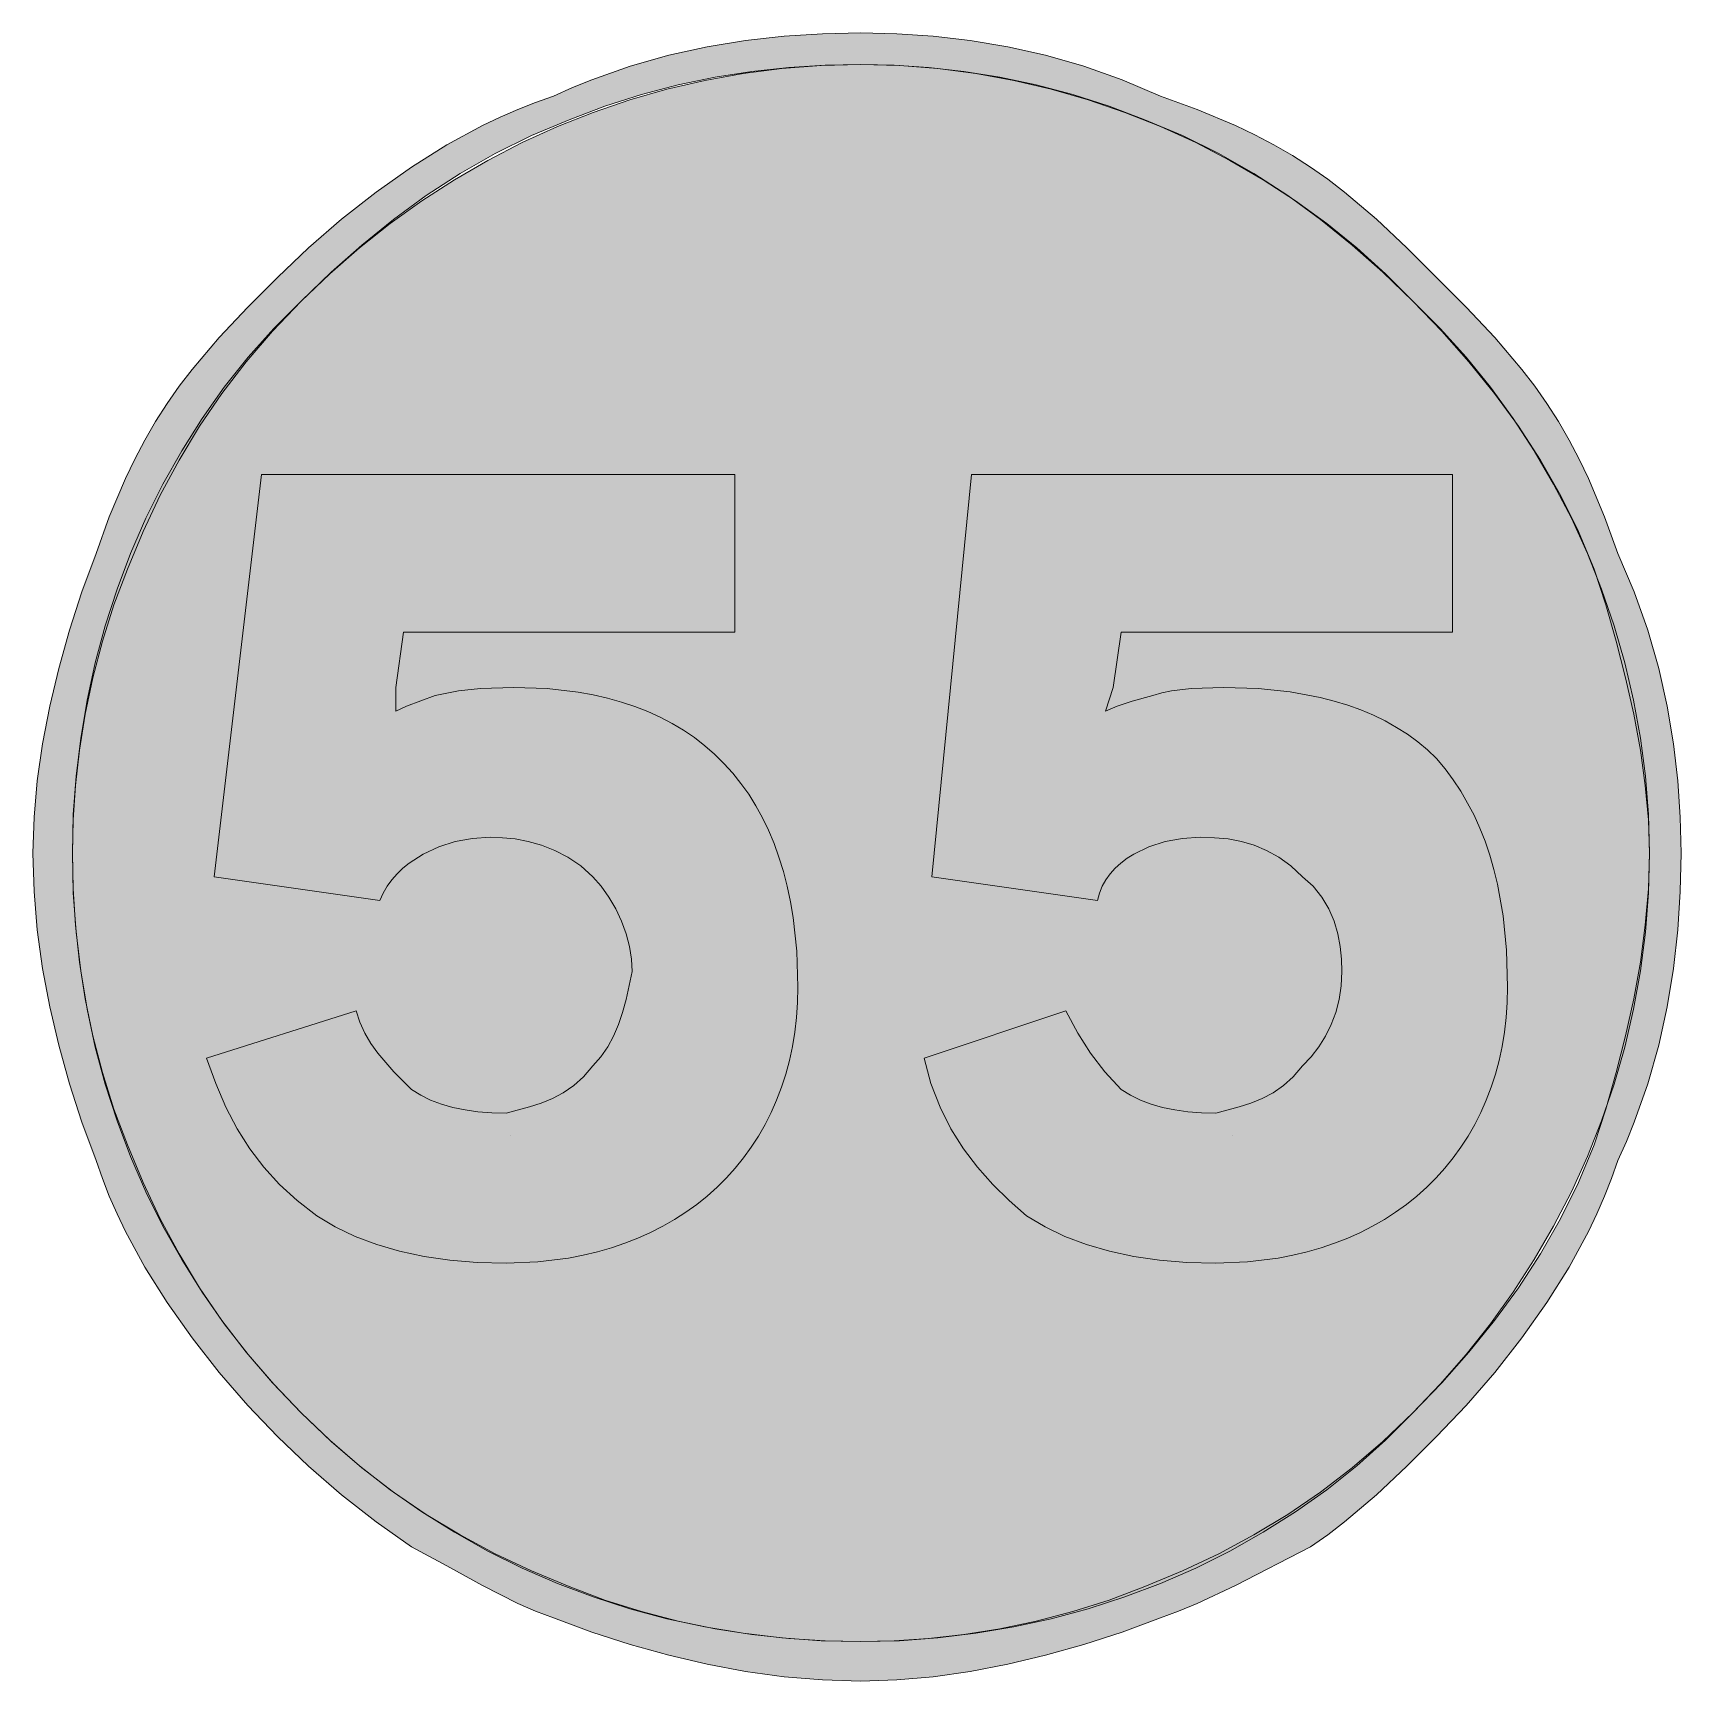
# Model space of a CAD drawing. Header units: metres. Extents: x 158 to 409, y 11 to 261.
import ezdxf

# ---------------------------------------------------------------- set-up
doc = ezdxf.new("R2010")
doc.units = ezdxf.units.M
for name, color, linetype, true_color in [('FILL_BLACK_000000', 7, 'Continuous', 0x000000), ('FILL_YELLOW_FFFF00', 7, 'Continuous', 0xffff00), ('STROKE_BLACK_000000', 7, 'Continuous', 0x000000)]:
    doc.layers.add(name, color=color, linetype=linetype, true_color=true_color)

msp = doc.modelspace()

# ---------------------------------------------------------------- hatches: boundary and pattern name
at = {"layer": 'FILL_BLACK_000000', "true_color": 0x000000}
h = msp.add_hatch(color=7, dxfattribs=at)
h.dxf.hatch_style = 1
h.paths.add_polyline_path([(408.32, 124.86), (407.67, 119.01), (406.71, 113.16), (405.41, 107.31), (403.75, 101.46), (401.69, 95.61), (400.5, 92.68), (399.21, 89.76), (398.25, 87.06), (397.18, 84.36), (396, 81.66), (394.71, 78.96), (391.78, 73.56), (388.41, 68.16), (384.6, 62.78), (380.46, 57.51), (376.09, 52.47), (371.61, 47.76), (367.09, 43.28), (362.46, 38.91), (357.6, 34.77), (355.06, 32.81), (352.41, 30.96), (341.01, 25.11), (335.2, 22.35), (332.36, 21.17), (329.61, 20.16), (323.76, 18.02), (317.93, 16.13), (312.12, 14.49), (306.36, 13.11), (300.65, 12.02), (295.02, 11.22), (289.46, 10.73), (284.01, 10.56), (278.16, 10.73), (272.31, 11.22), (266.46, 12.02), (260.61, 13.11), (254.76, 14.49), (248.91, 16.13), (243.06, 18.02), (237.21, 20.16), (234.51, 21.17), (231.81, 22.35), (226.41, 25.11), (221.01, 28.09), (215.61, 30.96), (210.23, 34.77), (204.96, 38.91), (199.92, 43.28), (195.21, 47.76), (190.73, 52.47), (186.36, 57.51), (182.22, 62.78), (178.41, 68.16), (175.03, 73.56), (172.11, 78.96), (170.82, 81.66), (169.63, 84.36), (168.57, 87.06), (167.61, 89.76), (165.47, 95.61), (163.58, 101.46), (161.94, 107.31), (160.56, 113.16), (159.47, 119.01), (158.67, 124.86), (158.18, 130.71), (158.01, 136.56), (158.18, 142.01), (158.67, 147.57), (159.47, 153.2), (160.56, 158.91), (161.94, 164.67), (163.58, 170.48), (165.47, 176.31), (167.61, 182.16), (169.63, 187.75), (172.11, 193.56), (173.52, 196.48), (175.03, 199.37), (176.67, 202.21), (178.41, 204.96), (180.26, 207.61), (182.22, 210.15), (186.36, 215.01), (190.73, 219.64), (195.21, 224.16), (199.92, 228.64), (204.96, 233.01), (210.23, 237.15), (215.61, 240.96), (221.01, 244.33), (226.41, 247.26), (229.11, 248.55), (231.81, 249.73), (234.51, 250.8), (237.21, 251.76), (240.14, 253.05), (243.06, 254.24), (248.91, 256.3), (254.76, 257.96), (260.61, 259.26), (266.46, 260.22), (272.31, 260.87), (278.16, 261.24), (284.01, 261.36), (289.46, 261.24), (295.02, 260.87), (300.65, 260.22), (306.36, 259.26), (312.12, 257.96), (317.93, 256.3), (323.76, 254.24), (329.61, 251.76), (335.2, 249.73), (341.01, 247.26), (343.93, 245.85), (346.82, 244.33), (349.66, 242.7), (352.41, 240.96), (355.06, 239.11), (357.6, 237.15), (362.46, 233.01), (367.09, 228.64), (371.61, 224.16), (376.09, 219.64), (380.46, 215.01), (384.6, 210.15), (386.56, 207.61), (388.41, 204.96), (390.15, 202.21), (391.78, 199.37), (393.3, 196.48), (394.71, 193.56), (397.18, 187.75), (399.21, 182.16), (401.69, 176.31), (403.75, 170.48), (405.41, 164.67), (406.71, 158.91), (407.67, 153.2), (408.32, 147.57), (408.69, 142.01), (408.81, 136.56), (408.69, 130.71), (408.32, 124.86)])
h.paths.add_polyline_path([(403.37, 146.85), (402.62, 152.23), (401.61, 157.71), (400.38, 163.24), (398.95, 168.79), (397.35, 174.31), (395.61, 179.76), (393.19, 185.5), (390.45, 191.03), (387.4, 196.36), (384.06, 201.51), (380.43, 206.49), (376.54, 211.32), (372.4, 216), (368.01, 220.56), (363.45, 224.95), (358.77, 229.09), (353.94, 232.98), (348.96, 236.61), (343.81, 239.95), (338.48, 243), (332.95, 245.74), (327.21, 248.16), (321.76, 250.24), (316.24, 252), (310.69, 253.45), (305.16, 254.61), (299.68, 255.48), (294.3, 256.09), (289.07, 256.45), (284.01, 256.56), (278.56, 256.45), (273.02, 256.09), (267.43, 255.48), (261.81, 254.61), (256.19, 253.45), (250.6, 252), (245.06, 250.24), (239.61, 248.16), (233.87, 245.74), (228.34, 243), (223.01, 239.95), (217.86, 236.61), (212.88, 232.98), (208.05, 229.09), (203.37, 224.95), (198.81, 220.56), (194.48, 216), (190.47, 211.32), (186.77, 206.49), (183.36, 201.51), (180.24, 196.36), (177.38, 191.03), (174.77, 185.5), (172.41, 179.76), (170.33, 174.31), (168.57, 168.79), (167.12, 163.24), (165.96, 157.71), (165.09, 152.23), (164.48, 146.85), (164.12, 141.62), (164.01, 136.56), (164.12, 131.11), (164.48, 125.57), (165.09, 119.98), (165.96, 114.36), (167.12, 108.74), (168.57, 103.15), (170.33, 97.61), (172.41, 92.16), (174.77, 86.42), (177.38, 80.89), (180.24, 75.56), (183.36, 70.41), (186.77, 65.43), (190.47, 60.6), (194.48, 55.92), (198.81, 51.36), (203.37, 47.03), (208.05, 43.02), (212.88, 39.32), (217.86, 35.91), (223.01, 32.79), (228.34, 29.93), (233.87, 27.32), (239.61, 24.96), (245.06, 22.88), (250.6, 21.12), (256.19, 19.67), (261.81, 18.51), (267.43, 17.64), (273.02, 17.03), (278.56, 16.67), (284.01, 16.56), (289.07, 16.67), (294.3, 17.03), (299.68, 17.64), (305.16, 18.51), (310.69, 19.67), (316.24, 21.12), (321.76, 22.88), (327.21, 24.96), (332.95, 27.32), (338.48, 29.93), (343.81, 32.79), (348.96, 35.91), (353.94, 39.32), (358.77, 43.02), (363.45, 47.03), (368.01, 51.36), (372.4, 55.92), (376.54, 60.6), (380.43, 65.43), (384.06, 70.41), (387.4, 75.56), (390.45, 80.89), (393.19, 86.42), (395.61, 92.16), (397.35, 97.61), (398.95, 103.15), (400.38, 108.74), (401.61, 114.36), (402.62, 119.98), (403.37, 125.57), (403.85, 131.11), (404.01, 136.56), (403.85, 141.62), (403.37, 146.85)], flags=16)
h = msp.add_hatch(color=7, dxfattribs=at)
h.dxf.hatch_style = 1
h.paths.add_polyline_path([(233.59, 97.92), (235.35, 98.5), (237.06, 99.21), (238.72, 100.09), (240.3, 101.18), (241.81, 102.52), (243.21, 104.16), (244.45, 105.57), (245.5, 107.08), (246.37, 108.72), (247.11, 110.46), (247.73, 112.32), (248.27, 114.28), (249.21, 118.56), (249.1, 120.41), (248.78, 122.33), (248.26, 124.28), (247.56, 126.21), (246.69, 128.09), (245.67, 129.87), (244.5, 131.5), (243.21, 132.96), (241.36, 134.6), (239.42, 135.92), (237.43, 136.97), (235.41, 137.76), (233.39, 138.33), (231.4, 138.7), (229.46, 138.9), (227.61, 138.96), (224.92, 138.79), (222.28, 138.3), (219.76, 137.5), (217.41, 136.41), (215.28, 135.03), (214.32, 134.25), (213.43, 133.39), (212.63, 132.47), (211.93, 131.5), (211.32, 130.46), (210.81, 129.36), (185.61, 132.96), (192.81, 194.16), (264.81, 194.16), (264.81, 170.16), (214.41, 170.16), (213.21, 161.76), (213.21, 158.16), (214.86, 158.91), (219.21, 160.56), (222.77, 161.25), (226.11, 161.61), (231.21, 161.76), (236.24, 161.58), (240.99, 161.03), (243.25, 160.62), (245.45, 160.12), (247.56, 159.53), (249.6, 158.85), (251.57, 158.08), (253.46, 157.23), (255.27, 156.28), (257.01, 155.24), (258.66, 154.12), (260.24, 152.9), (261.74, 151.6), (263.16, 150.21), (264.5, 148.73), (265.75, 147.17), (266.93, 145.51), (268.02, 143.77), (269.03, 141.94), (269.95, 140.03), (270.79, 138.03), (271.54, 135.94), (272.21, 133.77), (272.79, 131.51), (273.28, 129.16), (273.69, 126.73), (274.23, 121.62), (274.41, 116.16), (274.36, 113.82), (274.2, 111.54), (273.94, 109.3), (273.58, 107.12), (273.13, 104.99), (272.57, 102.93), (271.93, 100.92), (271.18, 98.97), (270.35, 97.08), (269.43, 95.25), (268.42, 93.49), (267.32, 91.8), (266.14, 90.17), (264.88, 88.61), (263.53, 87.12), (262.11, 85.71), (260.61, 84.37), (259.03, 83.1), (257.38, 81.91), (255.66, 80.8), (253.87, 79.77), (252.01, 78.83), (250.08, 77.96), (248.08, 77.18), (246.03, 76.48), (243.91, 75.88), (241.73, 75.36), (239.5, 74.93), (234.86, 74.35), (230.01, 74.16), (225.62, 74.27), (221.46, 74.61), (217.52, 75.17), (213.81, 75.96), (210.32, 76.97), (207.06, 78.21), (204.02, 79.67), (201.21, 81.36), (198.22, 83.67), (195.55, 86.12), (193.15, 88.74), (191.01, 91.56), (189.09, 94.6), (187.37, 97.9), (185.82, 101.47), (184.41, 105.36), (207.21, 112.56), (207.77, 110.81), (208.52, 109.17), (209.45, 107.6), (210.51, 106.11), (212.95, 103.28), (215.61, 100.56), (217.02, 99.72), (218.53, 98.98), (220.17, 98.37), (221.91, 97.86), (223.77, 97.47), (225.73, 97.19), (227.82, 97.02), (230.01, 96.96), (233.59, 97.92)])
h = msp.add_hatch(color=7, dxfattribs=at)
h.dxf.hatch_style = 1
h.paths.add_polyline_path([(341.59, 97.92), (343.35, 98.5), (345.06, 99.21), (346.72, 100.09), (348.3, 101.18), (349.81, 102.52), (351.21, 104.16), (352.5, 105.57), (353.67, 107.08), (354.69, 108.72), (355.56, 110.46), (356.26, 112.32), (356.78, 114.28), (357.1, 116.37), (357.21, 118.56), (357.15, 120.41), (356.95, 122.33), (356.58, 124.28), (356.01, 126.21), (355.22, 128.09), (354.17, 129.87), (352.85, 131.5), (351.21, 132.96), (349.41, 134.6), (347.59, 135.92), (345.75, 136.97), (343.86, 137.76), (341.92, 138.33), (339.9, 138.7), (337.81, 138.9), (335.61, 138.96), (332.92, 138.79), (330.3, 138.3), (327.83, 137.5), (325.56, 136.41), (324.53, 135.76), (323.57, 135.03), (322.71, 134.25), (321.94, 133.39), (321.28, 132.47), (320.73, 131.5), (320.3, 130.46), (320.01, 129.36), (294.81, 132.96), (300.81, 194.16), (374.01, 194.16), (374.01, 170.16), (323.61, 170.16), (322.41, 161.76), (321.21, 158.16), (323.01, 158.91), (325.26, 159.68), (328.41, 160.56), (329.81, 160.96), (331.28, 161.25), (334.26, 161.61), (339.21, 161.76), (344.44, 161.59), (349.33, 161.08), (353.89, 160.24), (356.04, 159.69), (358.11, 159.06), (360.09, 158.34), (361.99, 157.54), (363.81, 156.66), (365.53, 155.68), (367.18, 154.63), (368.74, 153.49), (370.22, 152.27), (371.61, 150.96), (372.92, 149.36), (374.14, 147.69), (375.28, 145.97), (376.33, 144.17), (377.31, 142.31), (378.19, 140.37), (378.99, 138.36), (379.71, 136.26), (380.34, 134.08), (380.89, 131.81), (381.73, 127), (382.24, 121.79), (382.41, 116.16), (382.36, 113.82), (382.2, 111.54), (381.94, 109.3), (381.58, 107.12), (381.13, 104.99), (380.57, 102.93), (379.93, 100.92), (379.18, 98.97), (378.35, 97.08), (377.43, 95.25), (376.42, 93.49), (375.32, 91.8), (374.14, 90.17), (372.88, 88.61), (371.53, 87.12), (370.11, 85.71), (368.61, 84.37), (367.03, 83.1), (365.38, 81.91), (363.66, 80.8), (361.87, 79.77), (360.01, 78.83), (358.08, 77.96), (356.08, 77.18), (354.03, 76.48), (351.91, 75.88), (349.73, 75.36), (347.5, 74.93), (342.86, 74.35), (338.01, 74.16), (333.62, 74.27), (329.46, 74.61), (325.52, 75.17), (321.81, 75.96), (318.32, 76.97), (315.06, 78.21), (312.02, 79.67), (309.21, 81.36), (306.57, 83.67), (304.07, 86.12), (301.74, 88.74), (299.61, 91.56), (297.7, 94.6), (296.05, 97.9), (294.67, 101.47), (293.61, 105.36), (315.21, 112.56), (317.03, 109.17), (318.96, 106.11), (321.12, 103.28), (323.61, 100.56), (325.02, 99.72), (326.53, 98.98), (328.17, 98.37), (329.91, 97.86), (331.77, 97.47), (333.73, 97.19), (335.82, 97.02), (338.01, 96.96), (341.59, 97.92)])
at = {"layer": 'FILL_YELLOW_FFFF00', "true_color": 0xffff00}
h = msp.add_hatch(color=7, dxfattribs=at)
h.dxf.hatch_style = 1
h.paths.add_polyline_path([(403.86, 130.51), (403.4, 124.53), (402.64, 118.62), (401.59, 112.78), (400.25, 107.03), (398.63, 101.38), (396.73, 95.82), (394.56, 90.36), (392.12, 85.02), (389.42, 79.79), (386.46, 74.7), (383.25, 69.73), (379.8, 64.91), (376.1, 60.24), (372.17, 55.72), (368.01, 51.36), (363.85, 47.21), (359.48, 43.32), (354.91, 39.68), (350.16, 36.3), (345.24, 33.19), (340.17, 30.33), (334.95, 27.74), (329.61, 25.41), (324.16, 23.35), (318.6, 21.56), (312.97, 20.04), (307.26, 18.79), (301.5, 17.82), (295.69, 17.12), (289.86, 16.7), (284.01, 16.56), (277.96, 16.7), (271.98, 17.12), (266.07, 17.82), (260.23, 18.79), (254.48, 20.04), (248.83, 21.56), (243.27, 23.35), (237.81, 25.41), (232.47, 27.74), (227.24, 30.33), (222.15, 33.19), (217.18, 36.3), (212.36, 39.68), (207.69, 43.32), (203.17, 47.21), (198.81, 51.36), (194.66, 55.72), (190.77, 60.24), (187.13, 64.91), (183.75, 69.73), (180.64, 74.7), (177.78, 79.79), (175.19, 85.02), (172.86, 90.36), (170.8, 95.82), (169.01, 101.38), (167.49, 107.03), (166.24, 112.78), (165.27, 118.62), (164.57, 124.53), (164.15, 130.51), (164.01, 136.56), (164.15, 142.41), (164.57, 148.24), (165.27, 154.05), (166.24, 159.81), (167.49, 165.52), (169.01, 171.15), (170.8, 176.71), (172.86, 182.16), (175.19, 187.5), (177.78, 192.72), (180.64, 197.79), (183.75, 202.71), (187.13, 207.46), (190.77, 212.03), (194.66, 216.4), (198.81, 220.56), (203.17, 224.72), (207.69, 228.65), (212.36, 232.35), (217.18, 235.8), (222.15, 239.01), (227.24, 241.97), (232.47, 244.67), (237.81, 247.11), (243.27, 249.28), (248.83, 251.18), (254.48, 252.8), (260.23, 254.14), (266.07, 255.19), (271.98, 255.95), (277.96, 256.41), (284.01, 256.56), (289.86, 256.41), (295.69, 255.95), (301.5, 255.19), (307.26, 254.14), (312.97, 252.8), (318.6, 251.18), (324.16, 249.28), (329.61, 247.11), (334.95, 244.67), (340.17, 241.97), (345.24, 239.01), (350.16, 235.8), (354.91, 232.35), (359.48, 228.65), (363.85, 224.72), (368.01, 220.56), (372.17, 216.4), (376.1, 212.03), (379.8, 207.46), (383.25, 202.71), (386.46, 197.79), (389.42, 192.72), (392.12, 187.5), (394.56, 182.16), (396.73, 176.71), (398.63, 171.15), (400.25, 165.52), (401.59, 159.81), (402.64, 154.05), (403.4, 148.24), (403.86, 142.41), (404.01, 136.56), (403.86, 130.51)])

# ---------------------------------------------------------------- linework, layer by layer
at = {"layer": 'FILL_BLACK_000000', "lineweight": 0, "true_color": 0x000000}
for points in [[(408.32, 124.86), (407.67, 119.01), (406.71, 113.16), (405.41, 107.31), (403.75, 101.46), (401.69, 95.61), (400.5, 92.68), (399.21, 89.76), (398.25, 87.06), (397.18, 84.36), (396, 81.66), (394.71, 78.96), (391.78, 73.56), (388.41, 68.16), (384.6, 62.78), (380.46, 57.51), (376.09, 52.47), (371.61, 47.76), (367.09, 43.28), (362.46, 38.91), (357.6, 34.77), (355.06, 32.81), (352.41, 30.96), (341.01, 25.11), (335.2, 22.35), (332.36, 21.17), (329.61, 20.16), (323.76, 18.02), (317.93, 16.13), (312.12, 14.49), (306.36, 13.11), (300.65, 12.02), (295.02, 11.22), (289.46, 10.73), (284.01, 10.56), (278.16, 10.73), (272.31, 11.22), (266.46, 12.02), (260.61, 13.11), (254.76, 14.49), (248.91, 16.13), (243.06, 18.02), (237.21, 20.16), (234.51, 21.17), (231.81, 22.35), (226.41, 25.11), (221.01, 28.09), (215.61, 30.96), (210.23, 34.77), (204.96, 38.91), (199.92, 43.28), (195.21, 47.76), (190.73, 52.47), (186.36, 57.51), (182.22, 62.78), (178.41, 68.16), (175.03, 73.56), (172.11, 78.96), (170.82, 81.66), (169.63, 84.36), (168.57, 87.06), (167.61, 89.76), (165.47, 95.61), (163.58, 101.46), (161.94, 107.31), (160.56, 113.16), (159.47, 119.01), (158.67, 124.86), (158.18, 130.71), (158.01, 136.56), (158.18, 142.01), (158.67, 147.57), (159.47, 153.2), (160.56, 158.91), (161.94, 164.67), (163.58, 170.48), (165.47, 176.31), (167.61, 182.16), (169.63, 187.75), (172.11, 193.56), (173.52, 196.48), (175.03, 199.37), (176.67, 202.21), (178.41, 204.96), (180.26, 207.61), (182.22, 210.15), (186.36, 215.01), (190.73, 219.64), (195.21, 224.16), (199.92, 228.64), (204.96, 233.01), (210.23, 237.15), (215.61, 240.96), (221.01, 244.33), (226.41, 247.26), (229.11, 248.55), (231.81, 249.73), (234.51, 250.8), (237.21, 251.76), (240.14, 253.05), (243.06, 254.24), (248.91, 256.3), (254.76, 257.96), (260.61, 259.26), (266.46, 260.22), (272.31, 260.87), (278.16, 261.24), (284.01, 261.36), (289.46, 261.24), (295.02, 260.87), (300.65, 260.22), (306.36, 259.26), (312.12, 257.96), (317.93, 256.3), (323.76, 254.24), (329.61, 251.76), (335.2, 249.73), (341.01, 247.26), (343.93, 245.85), (346.82, 244.33), (349.66, 242.7), (352.41, 240.96), (355.06, 239.11), (357.6, 237.15), (362.46, 233.01), (367.09, 228.64), (371.61, 224.16), (376.09, 219.64), (380.46, 215.01), (384.6, 210.15), (386.56, 207.61), (388.41, 204.96), (390.15, 202.21), (391.78, 199.37), (393.3, 196.48), (394.71, 193.56), (397.18, 187.75), (399.21, 182.16), (401.69, 176.31), (403.75, 170.48), (405.41, 164.67), (406.71, 158.91), (407.67, 153.2), (408.32, 147.57), (408.69, 142.01), (408.81, 136.56), (408.69, 130.71)], [(403.37, 146.85), (402.62, 152.23), (401.61, 157.71), (400.38, 163.24), (398.95, 168.79), (397.35, 174.31), (395.61, 179.76), (393.19, 185.5), (390.45, 191.03), (387.4, 196.36), (384.06, 201.51), (380.43, 206.49), (376.54, 211.32), (372.4, 216), (368.01, 220.56), (363.45, 224.95), (358.77, 229.09), (353.94, 232.98), (348.96, 236.61), (343.81, 239.95), (338.48, 243), (332.95, 245.74), (327.21, 248.16), (321.76, 250.24), (316.24, 252), (310.69, 253.45), (305.16, 254.61), (299.68, 255.48), (294.3, 256.09), (289.07, 256.45), (284.01, 256.56), (278.56, 256.45), (273.02, 256.09), (267.43, 255.48), (261.81, 254.61), (256.19, 253.45), (250.6, 252), (245.06, 250.24), (239.61, 248.16), (233.87, 245.74), (228.34, 243), (223.01, 239.95), (217.86, 236.61), (212.88, 232.98), (208.05, 229.09), (203.37, 224.95), (198.81, 220.56), (194.48, 216), (190.47, 211.32), (186.77, 206.49), (183.36, 201.51), (180.24, 196.36), (177.38, 191.03), (174.77, 185.5), (172.41, 179.76), (170.33, 174.31), (168.57, 168.79), (167.12, 163.24), (165.96, 157.71), (165.09, 152.23), (164.48, 146.85), (164.12, 141.62), (164.01, 136.56), (164.12, 131.11), (164.48, 125.57), (165.09, 119.98), (165.96, 114.36), (167.12, 108.74), (168.57, 103.15), (170.33, 97.61), (172.41, 92.16), (174.77, 86.42), (177.38, 80.89), (180.24, 75.56), (183.36, 70.41), (186.77, 65.43), (190.47, 60.6), (194.48, 55.92), (198.81, 51.36), (203.37, 47.03), (208.05, 43.02), (212.88, 39.32), (217.86, 35.91), (223.01, 32.79), (228.34, 29.93), (233.87, 27.32), (239.61, 24.96), (245.06, 22.88), (250.6, 21.12), (256.19, 19.67), (261.81, 18.51), (267.43, 17.64), (273.02, 17.03), (278.56, 16.67), (284.01, 16.56), (289.07, 16.67), (294.3, 17.03), (299.68, 17.64), (305.16, 18.51), (310.69, 19.67), (316.24, 21.12), (321.76, 22.88), (327.21, 24.96), (332.95, 27.32), (338.48, 29.93), (343.81, 32.79), (348.96, 35.91), (353.94, 39.32), (358.77, 43.02), (363.45, 47.03), (368.01, 51.36), (372.4, 55.92), (376.54, 60.6), (380.43, 65.43), (384.06, 70.41), (387.4, 75.56), (390.45, 80.89), (393.19, 86.42), (395.61, 92.16), (397.35, 97.61), (398.95, 103.15), (400.38, 108.74), (401.61, 114.36), (402.62, 119.98), (403.37, 125.57), (403.85, 131.11), (404.01, 136.56), (403.85, 141.62)], [(233.59, 97.92), (235.35, 98.5), (237.06, 99.21), (238.72, 100.09), (240.3, 101.18), (241.81, 102.52), (243.21, 104.16), (244.45, 105.57), (245.5, 107.08), (246.37, 108.72), (247.11, 110.46), (247.73, 112.32), (248.27, 114.28), (249.21, 118.56), (249.1, 120.41), (248.78, 122.33), (248.26, 124.28), (247.56, 126.21), (246.69, 128.09), (245.67, 129.87), (244.5, 131.5), (243.21, 132.96), (241.36, 134.6), (239.42, 135.92), (237.43, 136.97), (235.41, 137.76), (233.39, 138.33), (231.4, 138.7), (229.46, 138.9), (227.61, 138.96), (224.92, 138.79), (222.28, 138.3), (219.76, 137.5), (217.41, 136.41), (215.28, 135.03), (214.32, 134.25), (213.43, 133.39), (212.63, 132.47), (211.93, 131.5), (211.32, 130.46), (210.81, 129.36), (185.61, 132.96), (192.81, 194.16), (264.81, 194.16), (264.81, 170.16), (214.41, 170.16), (213.21, 161.76), (213.21, 158.16), (214.86, 158.91), (219.21, 160.56), (222.77, 161.25), (226.11, 161.61), (231.21, 161.76), (236.24, 161.58), (240.99, 161.03), (243.25, 160.62), (245.45, 160.12), (247.56, 159.53), (249.6, 158.85), (251.57, 158.08), (253.46, 157.23), (255.27, 156.28), (257.01, 155.24), (258.66, 154.12), (260.24, 152.9), (261.74, 151.6), (263.16, 150.21), (264.5, 148.73), (265.75, 147.17), (266.93, 145.51), (268.02, 143.77), (269.03, 141.94), (269.95, 140.03), (270.79, 138.03), (271.54, 135.94), (272.21, 133.77), (272.79, 131.51), (273.28, 129.16), (273.69, 126.73), (274.23, 121.62), (274.41, 116.16), (274.36, 113.82), (274.2, 111.54), (273.94, 109.3), (273.58, 107.12), (273.13, 104.99), (272.57, 102.93), (271.93, 100.92), (271.18, 98.97), (270.35, 97.08), (269.43, 95.25), (268.42, 93.49), (267.32, 91.8), (266.14, 90.17), (264.88, 88.61), (263.53, 87.12), (262.11, 85.71), (260.61, 84.37), (259.03, 83.1), (257.38, 81.91), (255.66, 80.8), (253.87, 79.77), (252.01, 78.83), (250.08, 77.96), (248.08, 77.18), (246.03, 76.48), (243.91, 75.88), (241.73, 75.36), (239.5, 74.93), (234.86, 74.35), (230.01, 74.16), (225.62, 74.27), (221.46, 74.61), (217.52, 75.17), (213.81, 75.96), (210.32, 76.97), (207.06, 78.21), (204.02, 79.67), (201.21, 81.36), (198.22, 83.67), (195.55, 86.12), (193.15, 88.74), (191.01, 91.56), (189.09, 94.6), (187.37, 97.9), (185.82, 101.47), (184.41, 105.36), (207.21, 112.56), (207.77, 110.81), (208.52, 109.17), (209.45, 107.6), (210.51, 106.11), (212.95, 103.28), (215.61, 100.56), (217.02, 99.72), (218.53, 98.98), (220.17, 98.37), (221.91, 97.86), (223.77, 97.47), (225.73, 97.19), (227.82, 97.02), (230.01, 96.96)], [(341.59, 97.92), (343.35, 98.5), (345.06, 99.21), (346.72, 100.09), (348.3, 101.18), (349.81, 102.52), (351.21, 104.16), (352.5, 105.57), (353.67, 107.08), (354.69, 108.72), (355.56, 110.46), (356.26, 112.32), (356.78, 114.28), (357.1, 116.37), (357.21, 118.56), (357.15, 120.41), (356.95, 122.33), (356.58, 124.28), (356.01, 126.21), (355.22, 128.09), (354.17, 129.87), (352.85, 131.5), (351.21, 132.96), (349.41, 134.6), (347.59, 135.92), (345.75, 136.97), (343.86, 137.76), (341.92, 138.33), (339.9, 138.7), (337.81, 138.9), (335.61, 138.96), (332.92, 138.79), (330.3, 138.3), (327.83, 137.5), (325.56, 136.41), (324.53, 135.76), (323.57, 135.03), (322.71, 134.25), (321.94, 133.39), (321.28, 132.47), (320.73, 131.5), (320.3, 130.46), (320.01, 129.36), (294.81, 132.96), (300.81, 194.16), (374.01, 194.16), (374.01, 170.16), (323.61, 170.16), (322.41, 161.76), (321.21, 158.16), (323.01, 158.91), (325.26, 159.68), (328.41, 160.56), (329.81, 160.96), (331.28, 161.25), (334.26, 161.61), (339.21, 161.76), (344.44, 161.59), (349.33, 161.08), (353.89, 160.24), (356.04, 159.69), (358.11, 159.06), (360.09, 158.34), (361.99, 157.54), (363.81, 156.66), (365.53, 155.68), (367.18, 154.63), (368.74, 153.49), (370.22, 152.27), (371.61, 150.96), (372.92, 149.36), (374.14, 147.69), (375.28, 145.97), (376.33, 144.17), (377.31, 142.31), (378.19, 140.37), (378.99, 138.36), (379.71, 136.26), (380.34, 134.08), (380.89, 131.81), (381.73, 127), (382.24, 121.79), (382.41, 116.16), (382.36, 113.82), (382.2, 111.54), (381.94, 109.3), (381.58, 107.12), (381.13, 104.99), (380.57, 102.93), (379.93, 100.92), (379.18, 98.97), (378.35, 97.08), (377.43, 95.25), (376.42, 93.49), (375.32, 91.8), (374.14, 90.17), (372.88, 88.61), (371.53, 87.12), (370.11, 85.71), (368.61, 84.37), (367.03, 83.1), (365.38, 81.91), (363.66, 80.8), (361.87, 79.77), (360.01, 78.83), (358.08, 77.96), (356.08, 77.18), (354.03, 76.48), (351.91, 75.88), (349.73, 75.36), (347.5, 74.93), (342.86, 74.35), (338.01, 74.16), (333.62, 74.27), (329.46, 74.61), (325.52, 75.17), (321.81, 75.96), (318.32, 76.97), (315.06, 78.21), (312.02, 79.67), (309.21, 81.36), (306.57, 83.67), (304.07, 86.12), (301.74, 88.74), (299.61, 91.56), (297.7, 94.6), (296.05, 97.9), (294.67, 101.47), (293.61, 105.36), (315.21, 112.56), (317.03, 109.17), (318.96, 106.11), (321.12, 103.28), (323.61, 100.56), (325.02, 99.72), (326.53, 98.98), (328.17, 98.37), (329.91, 97.86), (331.77, 97.47), (333.73, 97.19), (335.82, 97.02), (338.01, 96.96)]]:
    msp.add_lwpolyline(points, close=True, dxfattribs=at)
at = {"layer": 'FILL_YELLOW_FFFF00', "lineweight": 0, "true_color": 0xffff00}
msp.add_lwpolyline([(403.86, 130.51), (403.4, 124.53), (402.64, 118.62), (401.59, 112.78), (400.25, 107.03), (398.63, 101.38), (396.73, 95.82), (394.56, 90.36), (392.12, 85.02), (389.42, 79.79), (386.46, 74.7), (383.25, 69.73), (379.8, 64.91), (376.1, 60.24), (372.17, 55.72), (368.01, 51.36), (363.85, 47.21), (359.48, 43.32), (354.91, 39.68), (350.16, 36.3), (345.24, 33.19), (340.17, 30.33), (334.95, 27.74), (329.61, 25.41), (324.16, 23.35), (318.6, 21.56), (312.97, 20.04), (307.26, 18.79), (301.5, 17.82), (295.69, 17.12), (289.86, 16.7), (284.01, 16.56), (277.96, 16.7), (271.98, 17.12), (266.07, 17.82), (260.23, 18.79), (254.48, 20.04), (248.83, 21.56), (243.27, 23.35), (237.81, 25.41), (232.47, 27.74), (227.24, 30.33), (222.15, 33.19), (217.18, 36.3), (212.36, 39.68), (207.69, 43.32), (203.17, 47.21), (198.81, 51.36), (194.66, 55.72), (190.77, 60.24), (187.13, 64.91), (183.75, 69.73), (180.64, 74.7), (177.78, 79.79), (175.19, 85.02), (172.86, 90.36), (170.8, 95.82), (169.01, 101.38), (167.49, 107.03), (166.24, 112.78), (165.27, 118.62), (164.57, 124.53), (164.15, 130.51), (164.01, 136.56), (164.15, 142.41), (164.57, 148.24), (165.27, 154.05), (166.24, 159.81), (167.49, 165.52), (169.01, 171.15), (170.8, 176.71), (172.86, 182.16), (175.19, 187.5), (177.78, 192.72), (180.64, 197.79), (183.75, 202.71), (187.13, 207.46), (190.77, 212.03), (194.66, 216.4), (198.81, 220.56), (203.17, 224.72), (207.69, 228.65), (212.36, 232.35), (217.18, 235.8), (222.15, 239.01), (227.24, 241.97), (232.47, 244.67), (237.81, 247.11), (243.27, 249.28), (248.83, 251.18), (254.48, 252.8), (260.23, 254.14), (266.07, 255.19), (271.98, 255.95), (277.96, 256.41), (284.01, 256.56), (289.86, 256.41), (295.69, 255.95), (301.5, 255.19), (307.26, 254.14), (312.97, 252.8), (318.6, 251.18), (324.16, 249.28), (329.61, 247.11), (334.95, 244.67), (340.17, 241.97), (345.24, 239.01), (350.16, 235.8), (354.91, 232.35), (359.48, 228.65), (363.85, 224.72), (368.01, 220.56), (372.17, 216.4), (376.1, 212.03), (379.8, 207.46), (383.25, 202.71), (386.46, 197.79), (389.42, 192.72), (392.12, 187.5), (394.56, 182.16), (396.73, 176.71), (398.63, 171.15), (400.25, 165.52), (401.59, 159.81), (402.64, 154.05), (403.4, 148.24), (403.86, 142.41), (404.01, 136.56)], close=True, dxfattribs=at)
at = {"layer": 'STROKE_BLACK_000000', "lineweight": 0, "true_color": 0x000000}
for points in [[(230.61, 93.6), (230.61, 93.6)], [(340.61, 93.6), (340.61, 93.6)]]:
    msp.add_lwpolyline(points, dxfattribs=at)

doc.saveas('drawing.dxf')
